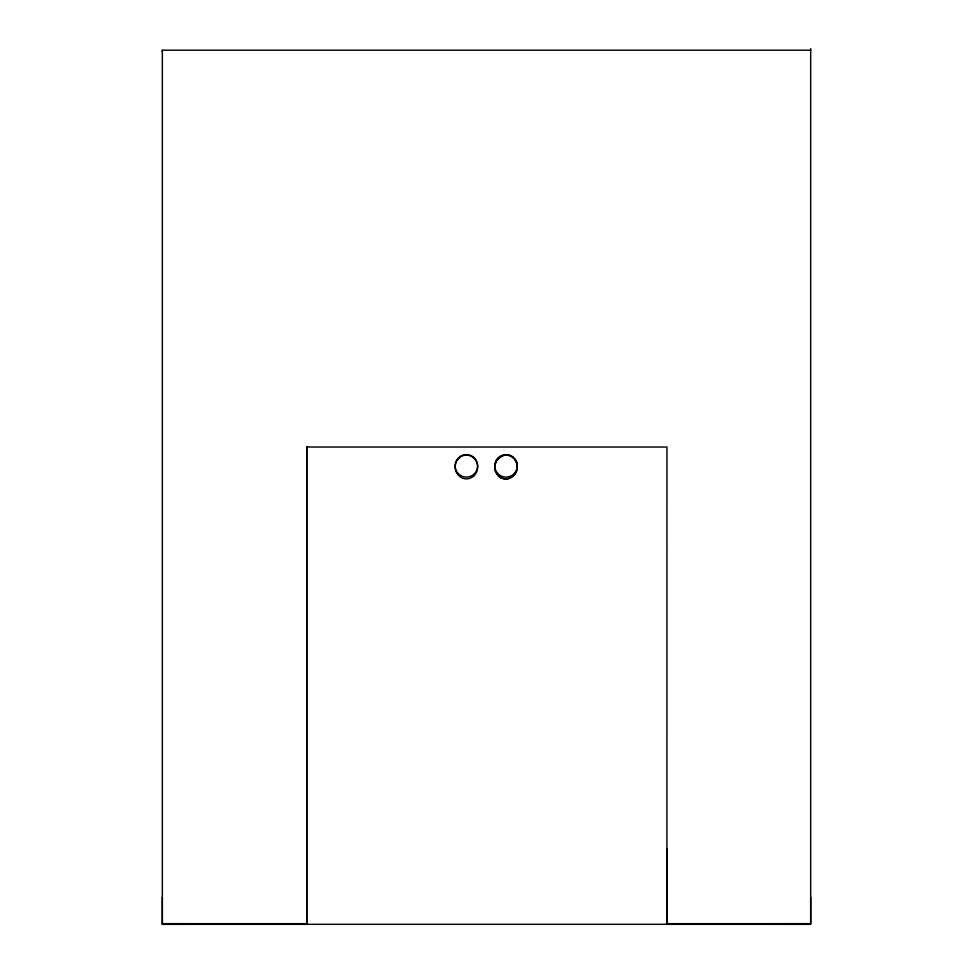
<?xml version="1.0" encoding="UTF-8"?>
<svg xmlns="http://www.w3.org/2000/svg" width="973" height="973" viewBox="0 0 973 973"><rect width="100%" height="100%" fill="white"/><g stroke="black" fill="none" stroke-linecap="round" stroke-linejoin="round"><path stroke-width="1.46" d="M162.321 51.435L162.333 50.195L810.679 50.195L810.679 48.65M306.738 924.314L306.738 447.021L306.738 924.314L162.333 924.35L162.333 897.301M306.738 447.021L666.955 447.021L666.919 924.326L810.679 924.35L810.679 897.288M473.498 457.724L472.55 456.994A10.788 10.788 0 0 0 460.241 456.982L457.675 459.463A12.394 12.394 0 0 0 457.675 474.483L460.253 476.965A10.788 10.788 0 0 0 472.574 476.989L475.128 474.508A12.394 12.394 0 0 0 475.116 459.475L473.486 457.724M458.453 458.538L459.317 457.724M473.498 476.247L474.374 475.42M498.419 458.514L503.394 455.473A10.533 10.533 0 0 1 513.087 457.322M162.333 924.35L162.333 923.669L306.738 923.669M666.432 923.669L810.679 923.669L810.679 50.195M306.726 924.314L666.919 924.314L666.919 849.028M514.632 458.879L516.335 461.713A12.248 12.248 0 0 1 517.271 465.848L517.271 466.979A12.856 12.856 0 0 1 513.647 475.456L508.672 478.497A10.533 10.533 0 0 1 498.565 476.296L495.403 471.382A12.734 12.734 0 0 1 498.444 458.538M162.333 50.195L162.333 923.669M498.054 458.551L497.276 459.463A12.406 12.406 0 0 0 497.3 474.483L499.854 476.965A10.788 10.788 0 0 0 512.187 476.989L514.753 474.508A12.406 12.406 0 0 0 514.729 459.475L512.175 456.994A10.788 10.788 0 0 0 499.842 456.982L498.054 458.551M500.39 475.602A11.25 11.25 0 0 0 517.271 465.848A11.25 11.25 0 0 0 500.39 456.106A11.25 11.25 0 0 0 500.39 475.602M459.925 475.055A11.25 11.25 0 0 0 477.621 466.858A11.25 11.25 0 0 0 461.676 455.632A11.25 11.25 0 0 0 459.925 475.055"/></g></svg>
